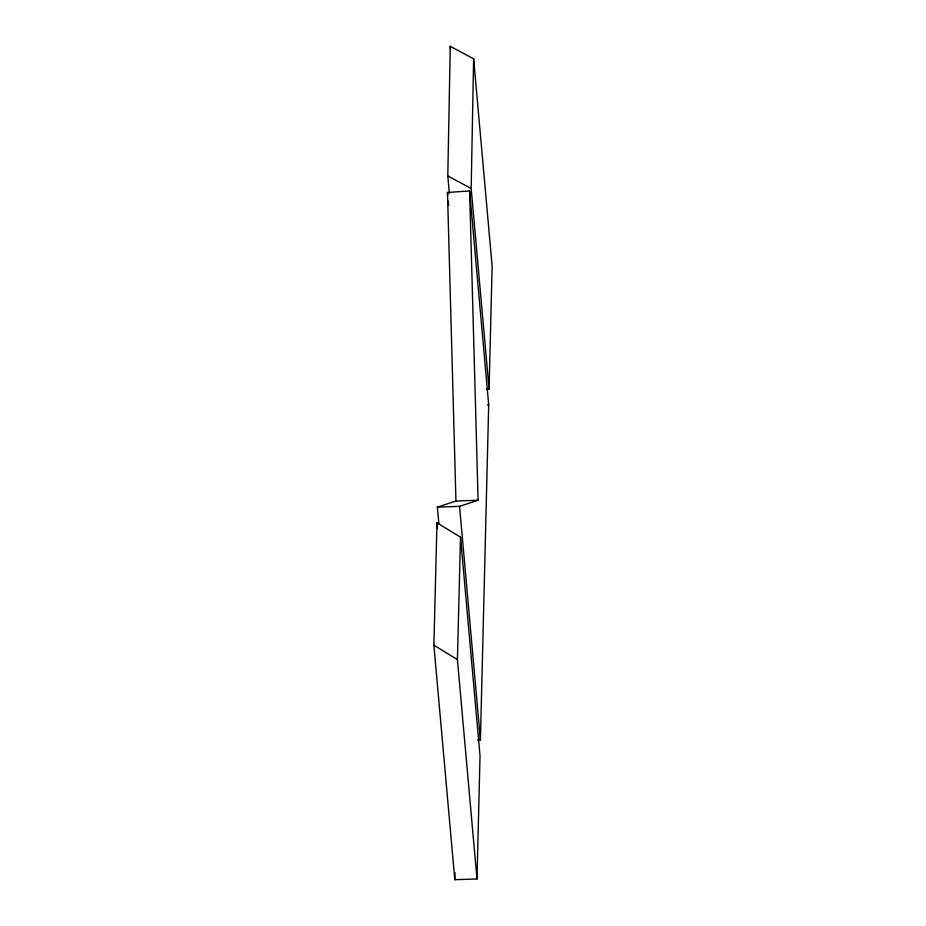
<?xml version="1.0" encoding="UTF-8"?>
<svg xmlns="http://www.w3.org/2000/svg" width="926" height="926" viewBox="0 0 926 926"><rect width="100%" height="100%" fill="white"/><g stroke="black" fill="none" stroke-linecap="round" stroke-linejoin="round"><path stroke-width="1.39" d="M449.341 193.175L447.802 175.94L450.256 46.3L473.637 58.824L492.123 266.028L489.09 389.14L486.312 389.233M489.09 389.14L471.172 188.476L473.637 58.824M454.805 879.7L433.877 645.202L436.979 522.785L460.523 537.207L480.038 755.871L476.994 878.982L454.805 879.7L454.979 872.547M477.642 740.244L480.42 740.152L488.696 404.859L469.609 190.941L447.49 192.492L455.951 501.024L437.373 507.159L438.912 524.359M476.994 878.982L457.421 659.625L460.523 537.207M437.373 507.159L459.551 506.348L478.094 500.237L469.609 190.941M455.951 501.024L478.094 500.237M487.308 404.905L488.696 404.859M447.802 175.94L471.172 188.476M433.877 645.202L457.421 659.625M450.256 46.3L450.511 49.182M447.49 192.492L447.744 195.374M448.265 201.139L448.647 205.456M459.551 506.348L480.42 740.152M436.979 522.785L437.489 528.526"/></g></svg>
